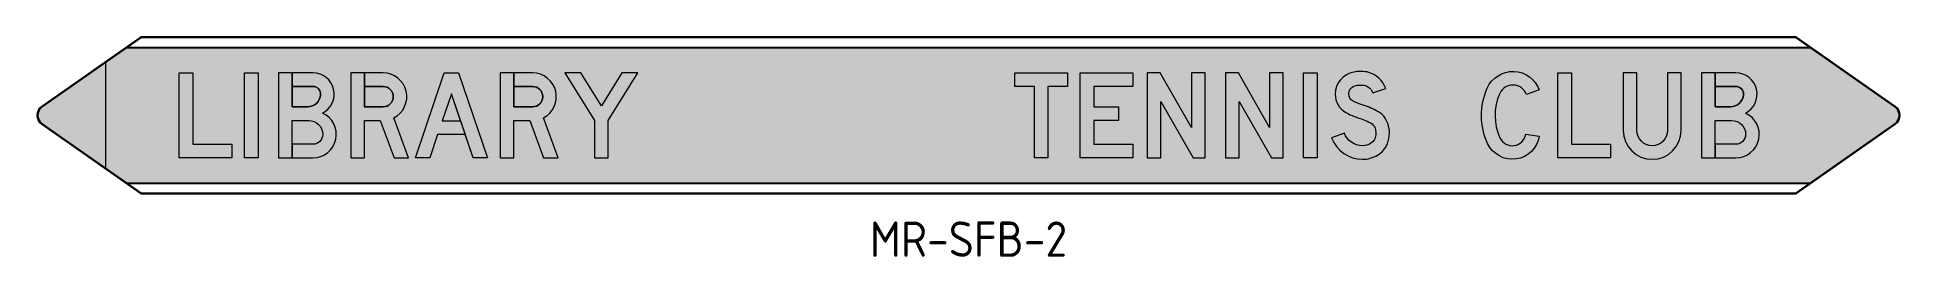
# Model space of a CAD drawing. Header units: millimetres. Extents: x -9 to 2622, y 1261 to 1571.
import ezdxf
from ezdxf.enums import TextEntityAlignment as Align

# ---------------------------------------------------------------- set-up
doc = ezdxf.new("R2010")
doc.units = ezdxf.units.MM
doc.layers.add('BLUE LAYER A.S.1743', color=7, linetype='CONTINUOUS', lineweight=0, true_color=0x165788)
doc.layers.add('GREEN[MUTCD] LAYER', color=7, linetype='CONTINUOUS', lineweight=0, true_color=0x006b54)
for name, color, linetype, lineweight in [('GSBWFILL', 1, 'CONTINUOUS', 0), ('GSCOLORFILL', 7, 'CONTINUOUS', 0), ('GSOUTLINE', 7, 'CONTINUOUS', 0)]:
    doc.layers.add(name, color=color, linetype=linetype, lineweight=lineweight)
for name, color, linetype in [('L18', 4, 'CONTINUOUS'), ('L25', 1, 'CONTINUOUS'), ('L35', 3, 'CONTINUOUS'), ('T50', 6, 'CONTINUOUS'), ('WHITE LAYER', 255, 'CONTINUOUS')]:
    doc.layers.add(name, color=color, linetype=linetype)
doc.styles.add('ISO', font='isocp2.shx')

# ---------------------------------------------------------------- blocks, each defined once
blk = doc.blocks.new('*U107')
at = {"layer": 'GSBWFILL', "linetype": 'Continuous'}
blk.add_hatch(color=256, dxfattribs=at).paths.add_polyline_path([(32, 32), (124, 32), (124, 0), (0, 0), (0, 200), (32, 200)])
at = {"layer": 'GSCOLORFILL', "linetype": 'Continuous'}
blk.add_hatch(color=0, dxfattribs=at).paths.add_polyline_path([(32, 32), (124, 32), (124, 0), (0, 0), (0, 200), (32, 200)])
at = {"layer": 'GSBWFILL'}
blk.add_lwpolyline([(32, 32), (124, 32), (124, 0), (0, 0), (0, 200), (32, 200)], close=True, dxfattribs=at)
at = {"layer": 'GSCOLORFILL', "color": 0}
blk.add_lwpolyline([(32, 32), (124, 32), (124, 0), (0, 0), (0, 200), (32, 200)], close=True, dxfattribs=at)
at = {"layer": 'GSOUTLINE'}
blk.add_lwpolyline([(32, 32), (124, 32), (124, 0), (0, 0), (0, 200), (32, 200)], close=True, dxfattribs=at)
blk = doc.blocks.new('*U108')
at = {"layer": 'GSBWFILL', "linetype": 'Continuous'}
blk.add_hatch(color=256, dxfattribs=at).paths.add_polyline_path([(0, 200), (32, 200), (32, 0), (0, 0)])
at = {"layer": 'GSCOLORFILL', "linetype": 'Continuous'}
blk.add_hatch(color=0, dxfattribs=at).paths.add_polyline_path([(0, 200), (32, 200), (32, 0), (0, 0)])
at = {"layer": 'GSBWFILL'}
blk.add_lwpolyline([(0, 200), (32, 200), (32, 0), (0, 0)], close=True, dxfattribs=at)
at = {"layer": 'GSCOLORFILL', "color": 0}
blk.add_lwpolyline([(0, 200), (32, 200), (32, 0), (0, 0)], close=True, dxfattribs=at)
at = {"layer": 'GSOUTLINE'}
blk.add_lwpolyline([(0, 200), (32, 200), (32, 0), (0, 0)], close=True, dxfattribs=at)
blk = doc.blocks.new('*U109')
at = {"layer": 'GSBWFILL', "linetype": 'Continuous'}
blk.add_hatch(color=256, dxfattribs=at).paths.add_polyline_path([(32.00999999999999, 200), (32.00999999999999, 168), (80.99999999999999, 168, -0.4369501879659429), (98.94666654943713, 148.6153846153846, -0.3918366946533311), (68.03851860318424, 120), (32, 120), (32, 200), (0, 200), (0, 0), (32, -2.807082412879408e-15), (32, 88), (71, 88, -0.4142135623730954), (104, 54.99999999999998, -0.4142135623730949), (81.00000000000003, 32), (32.00999999999999, 32), (32.00999999999999, -2.807959626133432e-15), (80.99999999999996, -7.105427357601002e-15, 0.8101203806570804), (103.3296878269436, 105.2631578947368, 0.7917000734326471), (80.99999999999994, 200)])
at = {"layer": 'GSCOLORFILL', "linetype": 'Continuous'}
blk.add_hatch(color=0, dxfattribs=at).paths.add_polyline_path([(32.00999999999999, 200), (32.00999999999999, 168), (80.99999999999999, 168, -0.4369501879659429), (98.94666654943713, 148.6153846153846, -0.3918366946533311), (68.03851860318424, 120), (32, 120), (32, 200), (0, 200), (0, 0), (32, -2.807082412879408e-15), (32, 88), (71, 88, -0.4142135623730954), (104, 54.99999999999998, -0.4142135623730949), (81.00000000000003, 32), (32.00999999999999, 32), (32.00999999999999, -2.807959626133432e-15), (80.99999999999996, -7.105427357601002e-15, 0.8101203806570804), (103.3296878269436, 105.2631578947368, 0.7917000734326471), (80.99999999999994, 200)])
at = {"layer": 'GSBWFILL'}
blk.add_lwpolyline([(32, 87.99999999999999), (71, 88, -0.4142135623730948), (104, 55.00000000000001, -0.4142135623730953), (81, 31.99999999999999), (32.00999999999999, 32), (32.00999999999999, -2.807959626133432e-15), (81, -7.105427357601002e-15, 0.8101203806570794), (103.3296878269435, 105.2631578947368, 0.7917000734326467), (81, 200), (32.00999999999999, 200), (32.00999999999999, 168), (81, 168, -0.4369501879659418), (98.94666654943711, 148.6153846153846, -0.3918366946533313), (68.03851860318423, 120), (32, 120), (32, 200), (0, 200), (0, 0), (32, -2.807082412879408e-15)], format="xyb", close=True, dxfattribs=at)
at = {"layer": 'GSCOLORFILL', "color": 0}
blk.add_lwpolyline([(32, 87.99999999999999), (71, 88, -0.4142135623730948), (104, 55.00000000000001, -0.4142135623730953), (81, 31.99999999999999), (32.00999999999999, 32), (32.00999999999999, -2.807959626133432e-15), (81, -7.105427357601002e-15, 0.8101203806570794), (103.3296878269435, 105.2631578947368, 0.7917000734326467), (81, 200), (32.00999999999999, 200), (32.00999999999999, 168), (81, 168, -0.4369501879659418), (98.94666654943711, 148.6153846153846, -0.3918366946533313), (68.03851860318423, 120), (32, 120), (32, 200), (0, 200), (0, 0), (32, -2.807082412879408e-15)], format="xyb", close=True, dxfattribs=at)
at = {"layer": 'GSOUTLINE'}
for points in [[(0, 0), (80.99999999999999, -7.105427357601002e-15, 0.8101203806570794), (103.3296878269436, 105.2631578947368, 0.7917000734326467), (80.99999999999999, 200), (0, 200)], [(32, 168), (32, 120), (68.03851860318426, 120, 0.3918366946533313), (98.94666654943713, 148.6153846153846, 0.4369501879659418), (80.99999999999999, 168)], [(32, 87.99999999999999), (71, 88, -0.4142135623730948), (104, 55.00000000000001, -0.4142135623730953), (81, 31.99999999999999), (32, 32)]]:
    blk.add_lwpolyline(points, format="xyb", close=True, dxfattribs=at)
blk = doc.blocks.new('*U110')
at = {"layer": 'GSBWFILL'}
h = blk.add_hatch(color=256, dxfattribs=at)
edge = h.paths.add_edge_path()
edge.add_line((32.005, 200.0000000000001), (32.005, 168))
edge.add_line((32.005, 168), (75.95926078043158, 168))
edge.add_arc((75.95926078043156, 144), 24, -90, 90, ccw=False)
edge.add_line((75.95926078043158, 120), (32, 120))
edge.add_line((32, 120), (32, 200.0000000000001))
edge.add_line((32, 200.0000000000001), (0, 200.0000000000001))
edge.add_line((0, 200.0000000000001), (0, 0))
edge.add_line((0, 0), (32, 0))
edge.add_line((32, 0), (32, 87.99999999999999))
edge.add_line((32, 87.99999999999999), (69.56177767763825, 87.99999999999989))
edge.add_line((69.56177767763825, 87.99999999999989), (101.9068749928872, -1.13686837721616e-13))
edge.add_line((101.9068749928872, -1.13686837721616e-13), (136.0000005012898, 0))
edge.add_line((136.0000005012898, 0), (101.4069289715749, 94.11597266024452))
edge.add_arc((75.95926078043153, 144), 56.00000000000001, 297.0277924266878, 449.9999999999999)
edge.add_line((75.95926078043158, 200), (32.005, 200.0000000000001))
at = {"layer": 'GSCOLORFILL'}
h = blk.add_hatch(color=0, dxfattribs=at)
edge = h.paths.add_edge_path()
edge.add_line((32.005, 200.0000000000001), (32.005, 168))
edge.add_line((32.005, 168), (75.95926078043158, 168))
edge.add_arc((75.95926078043156, 144), 24, -90, 90, ccw=False)
edge.add_line((75.95926078043158, 120), (32, 120))
edge.add_line((32, 120), (32, 200.0000000000001))
edge.add_line((32, 200.0000000000001), (0, 200.0000000000001))
edge.add_line((0, 200.0000000000001), (0, 0))
edge.add_line((0, 0), (32, 0))
edge.add_line((32, 0), (32, 87.99999999999999))
edge.add_line((32, 87.99999999999999), (69.56177767763825, 87.99999999999989))
edge.add_line((69.56177767763825, 87.99999999999989), (101.9068749928872, -1.13686837721616e-13))
edge.add_line((101.9068749928872, -1.13686837721616e-13), (136.0000005012898, 0))
edge.add_line((136.0000005012898, 0), (101.4069289715749, 94.11597266024452))
edge.add_arc((75.95926078043153, 144), 56.00000000000001, 297.0277924266878, 449.9999999999999)
edge.add_line((75.95926078043158, 200), (32.005, 200.0000000000001))
at = {"layer": 'GSBWFILL'}
blk.add_lwpolyline([(32.005, 200.0000000000001), (32.005, 168), (75.95926078043158, 168, -0.9999999999999997), (75.95926078043158, 120), (32, 120), (32, 200.0000000000001), (0, 200.0000000000001), (0, 0), (32, 0), (32, 87.99999999999999), (69.56177767763825, 87.99999999999989), (101.9068749928872, -1.13686837721616e-13), (136.0000005012898, 0), (101.4069289715749, 94.11597266024452, 0.7881398215037695), (75.95926078043158, 200)], format="xyb", close=True, dxfattribs=at)
at = {"layer": 'GSCOLORFILL', "color": 0}
blk.add_lwpolyline([(32.005, 200.0000000000001), (32.005, 168), (75.95926078043158, 168, -0.9999999999999997), (75.95926078043158, 120), (32, 120), (32, 200.0000000000001), (0, 200.0000000000001), (0, 0), (32, 0), (32, 87.99999999999999), (69.56177767763825, 87.99999999999989), (101.9068749928872, -1.13686837721616e-13), (136.0000005012898, 0), (101.4069289715749, 94.11597266024452, 0.7881398215037695), (75.95926078043158, 200)], format="xyb", close=True, dxfattribs=at)
at = {"layer": 'GSOUTLINE'}
for points in [[(75.95926078043153, 200), (0, 200.0000000000001), (0, 0), (32, 0), (32.00000000000001, 87.99999999999999), (69.56177767763825, 87.99999999999989), (101.9068749928872, -1.13686837721616e-13), (136.0000005012898, 0), (101.4069289715749, 94.11597266024451, 0.7881398215037693)], [(75.95926078043156, 168), (32.00000000000003, 168), (32.00000000000001, 120), (75.95926078043156, 120, 0.9999999999999994)]]:
    blk.add_lwpolyline(points, format="xyb", close=True, dxfattribs=at)
blk = doc.blocks.new('*U111')
at = {"layer": 'GSBWFILL', "linetype": 'Continuous'}
blk.add_hatch(color=256, dxfattribs=at).paths.add_polyline_path([(0, 0), (68, 200), (102, 200), (170, 0), (136.2009704281322, 0), (85, 150.5910894945062), (63.37275643622598, 86.9815496010532), (106.6166813670329, 86.9815496010532), (117.4966813670329, 54.9815496010532), (52.49275643622593, 54.9815496010532), (33.79902957186789, 0)])
at = {"layer": 'GSCOLORFILL', "linetype": 'Continuous'}
blk.add_hatch(color=0, dxfattribs=at).paths.add_polyline_path([(0, 0), (68, 200), (102, 200), (170, 0), (136.2009704281322, 0), (85, 150.5910894945062), (63.37275643622598, 86.9815496010532), (106.6166813670329, 86.9815496010532), (117.4966813670329, 54.9815496010532), (52.49275643622593, 54.9815496010532), (33.79902957186789, 0)])
at = {"layer": 'GSBWFILL'}
blk.add_lwpolyline([(0, 0), (68, 200), (102, 200), (170, 0), (136.2009704281322, 0), (85, 150.5910894945062), (63.37275643622598, 86.9815496010532), (106.6166813670329, 86.9815496010532), (117.4966813670329, 54.9815496010532), (52.49275643622593, 54.9815496010532), (33.79902957186789, 0)], close=True, dxfattribs=at)
at = {"layer": 'GSCOLORFILL', "color": 0}
blk.add_lwpolyline([(0, 0), (68, 200), (102, 200), (170, 0), (136.2009704281322, 0), (85, 150.5910894945062), (63.37275643622598, 86.9815496010532), (106.6166813670329, 86.9815496010532), (117.4966813670329, 54.9815496010532), (52.49275643622593, 54.9815496010532), (33.79902957186789, 0)], close=True, dxfattribs=at)
at = {"layer": 'GSOUTLINE'}
for points in [[(52.49275643622596, 54.9815496010532), (33.79902957186791, 0), (0, 0), (68, 200), (102, 200), (170, 0), (136.2009704281322, 0), (117.5072435637741, 54.9815496010532)], [(63.37275643622598, 86.9815496010532), (106.627243563774, 86.98154960105319), (85, 150.5910894945062)]]:
    blk.add_lwpolyline(points, close=True, dxfattribs=at)
blk = doc.blocks.new('*U112')
at = {"layer": 'GSBWFILL'}
h = blk.add_hatch(color=256, dxfattribs=at)
edge = h.paths.add_edge_path()
edge.add_line((32.005, 200.0000000000001), (32.005, 168))
edge.add_line((32.005, 168), (75.95926078043158, 168))
edge.add_arc((75.95926078043156, 144), 24, -90, 90, ccw=False)
edge.add_line((75.95926078043158, 120), (32, 120))
edge.add_line((32, 120), (32, 200.0000000000001))
edge.add_line((32, 200.0000000000001), (0, 200.0000000000001))
edge.add_line((0, 200.0000000000001), (0, 0))
edge.add_line((0, 0), (32, 0))
edge.add_line((32, 0), (32, 87.99999999999999))
edge.add_line((32, 87.99999999999999), (69.56177767763825, 87.99999999999989))
edge.add_line((69.56177767763825, 87.99999999999989), (101.9068749928872, -1.13686837721616e-13))
edge.add_line((101.9068749928872, -1.13686837721616e-13), (136.0000005012898, 0))
edge.add_line((136.0000005012898, 0), (101.4069289715749, 94.11597266024452))
edge.add_arc((75.95926078043153, 144), 56.00000000000001, 297.0277924266878, 449.9999999999999)
edge.add_line((75.95926078043158, 200), (32.005, 200.0000000000001))
at = {"layer": 'GSCOLORFILL'}
h = blk.add_hatch(color=0, dxfattribs=at)
edge = h.paths.add_edge_path()
edge.add_line((32.005, 200.0000000000001), (32.005, 168))
edge.add_line((32.005, 168), (75.95926078043158, 168))
edge.add_arc((75.95926078043156, 144), 24, -90, 90, ccw=False)
edge.add_line((75.95926078043158, 120), (32, 120))
edge.add_line((32, 120), (32, 200.0000000000001))
edge.add_line((32, 200.0000000000001), (0, 200.0000000000001))
edge.add_line((0, 200.0000000000001), (0, 0))
edge.add_line((0, 0), (32, 0))
edge.add_line((32, 0), (32, 87.99999999999999))
edge.add_line((32, 87.99999999999999), (69.56177767763825, 87.99999999999989))
edge.add_line((69.56177767763825, 87.99999999999989), (101.9068749928872, -1.13686837721616e-13))
edge.add_line((101.9068749928872, -1.13686837721616e-13), (136.0000005012898, 0))
edge.add_line((136.0000005012898, 0), (101.4069289715749, 94.11597266024452))
edge.add_arc((75.95926078043153, 144), 56.00000000000001, 297.0277924266878, 449.9999999999999)
edge.add_line((75.95926078043158, 200), (32.005, 200.0000000000001))
at = {"layer": 'GSBWFILL'}
blk.add_lwpolyline([(32.005, 200.0000000000001), (32.005, 168), (75.95926078043158, 168, -0.9999999999999997), (75.95926078043158, 120), (32, 120), (32, 200.0000000000001), (0, 200.0000000000001), (0, 0), (32, 0), (32, 87.99999999999999), (69.56177767763825, 87.99999999999989), (101.9068749928872, -1.13686837721616e-13), (136.0000005012898, 0), (101.4069289715749, 94.11597266024452, 0.7881398215037695), (75.95926078043158, 200)], format="xyb", close=True, dxfattribs=at)
at = {"layer": 'GSCOLORFILL', "color": 0}
blk.add_lwpolyline([(32.005, 200.0000000000001), (32.005, 168), (75.95926078043158, 168, -0.9999999999999997), (75.95926078043158, 120), (32, 120), (32, 200.0000000000001), (0, 200.0000000000001), (0, 0), (32, 0), (32, 87.99999999999999), (69.56177767763825, 87.99999999999989), (101.9068749928872, -1.13686837721616e-13), (136.0000005012898, 0), (101.4069289715749, 94.11597266024452, 0.7881398215037695), (75.95926078043158, 200)], format="xyb", close=True, dxfattribs=at)
at = {"layer": 'GSOUTLINE'}
for points in [[(75.95926078043153, 200), (0, 200.0000000000001), (0, 0), (32, 0), (32.00000000000001, 87.99999999999999), (69.56177767763825, 87.99999999999989), (101.9068749928872, -1.13686837721616e-13), (136.0000005012898, 0), (101.4069289715749, 94.11597266024451, 0.7881398215037693)], [(75.95926078043156, 168), (32.00000000000003, 168), (32.00000000000001, 120), (75.95926078043156, 120, 0.9999999999999994)]]:
    blk.add_lwpolyline(points, format="xyb", close=True, dxfattribs=at)
blk = doc.blocks.new('*U113')
at = {"layer": 'GSBWFILL', "linetype": 'Continuous'}
blk.add_hatch(color=256, dxfattribs=at).paths.add_polyline_path([(70.00000000000001, 87.99999999999996), (70, 0), (102, 0), (102, 87.99999999999997), (172, 200), (134.2640754717736, 200), (86.00000000000001, 122.7774792451623), (37.73592452822641, 200), (0, 200)])
at = {"layer": 'GSCOLORFILL', "linetype": 'Continuous'}
blk.add_hatch(color=0, dxfattribs=at).paths.add_polyline_path([(86, 122.7774792451623), (37.73592452822641, 200), (0, 200), (70, 87.99999999999996), (70, 0), (102, 0), (102, 87.99999999999997), (172, 200), (134.2640754717736, 200)])
at = {"layer": 'GSBWFILL'}
blk.add_lwpolyline([(70, 0), (102, 0), (102, 87.99999999999997), (172, 200), (134.2640754717736, 200), (86, 122.7774792451623), (37.73592452822641, 200), (0, 200), (70, 87.99999999999997)], close=True, dxfattribs=at)
at = {"layer": 'GSCOLORFILL', "color": 0}
blk.add_lwpolyline([(70, 0), (102, 0), (102, 87.99999999999997), (172, 200), (134.2640754717736, 200), (86, 122.7774792451623), (37.73592452822641, 200), (0, 200), (70, 87.99999999999997)], close=True, dxfattribs=at)
at = {"layer": 'GSOUTLINE'}
blk.add_lwpolyline([(70, 0), (102, 0), (102, 87.99999999999997), (172, 200), (134.2640754717736, 200), (86.00000000000001, 122.7774792451623), (37.73592452822643, 200), (0, 200), (70, 87.99999999999997)], close=True, dxfattribs=at)
blk = doc.blocks.new('*U106')
at = {"layer": 'GSCOLORFILL', "color": 7, "true_color": 0xf5f5f5}
for name, p, xscale, yscale, zscale in [('*U107', (0, 0), 0.6, 0.6, 0.6), ('*U108', (92.39999999999998, 0), 0.6, 0.6, 0.6), ('*U109', (140.4, 0), 0.6, 0.6, 0.6), ('*U110', (242.4, 0), 0.5999999977884272, 0.5999999977884272, 0.5999999977884272), ('*U111', (333.6, 0), 0.6, 0.6, 0.6), ('*U112', (453.6, 0), 0.5999999977884272, 0.5999999977884272, 0.5999999977884272), ('*U113', (544.8000000000001, 0), 0.6, 0.6, 0.6)]:
    blk.add_blockref(name, p, dxfattribs=dict(at, xscale=xscale, yscale=yscale, zscale=zscale))
blk = doc.blocks.new('*U105')
at = {"layer": 'GSCOLORFILL'}
blk.add_blockref('*U106', (0, 0), dxfattribs=at)
blk = doc.blocks.new('*U124')
at = {"layer": 'GSBWFILL', "linetype": 'Continuous'}
blk.add_hatch(color=256, dxfattribs=at).paths.add_polyline_path([(124, 200), (124, 168), (78, 168), (78, 0), (46, 0), (46, 168), (0, 168), (0, 200)])
at = {"layer": 'GSCOLORFILL', "linetype": 'Continuous'}
blk.add_hatch(color=0, dxfattribs=at).paths.add_polyline_path([(124, 200), (124, 168), (78, 168), (78, 0), (46, 0), (46, 168), (0, 168), (0, 200)])
at = {"layer": 'GSBWFILL'}
blk.add_lwpolyline([(124, 200), (124, 168), (78, 168), (78, 0), (46, 0), (46, 168), (0, 168), (0, 200)], close=True, dxfattribs=at)
at = {"layer": 'GSCOLORFILL', "color": 0}
blk.add_lwpolyline([(124, 200), (124, 168), (78, 168), (78, 0), (46, 0), (46, 168), (0, 168), (0, 200)], close=True, dxfattribs=at)
at = {"layer": 'GSOUTLINE'}
blk.add_lwpolyline([(124, 200), (124, 168), (78, 168), (78, 0), (46, 0), (46, 168), (0, 168), (0, 200)], close=True, dxfattribs=at)
blk = doc.blocks.new('*U125')
at = {"layer": 'GSBWFILL', "linetype": 'Continuous'}
blk.add_hatch(color=256, dxfattribs=at).paths.add_polyline_path([(124, 168), (32, 168), (32, 120), (90.15557582658448, 120), (90.15557582658454, 88), (32, 88), (32, 32), (124, 32), (124, 0), (0, 0), (0, 200), (124, 200)])
at = {"layer": 'GSCOLORFILL', "linetype": 'Continuous'}
blk.add_hatch(color=0, dxfattribs=at).paths.add_polyline_path([(124, 168), (32, 168), (32, 120), (90.15557582658448, 120), (90.15557582658454, 88), (32, 88), (32, 32), (124, 32), (124, 0), (0, 0), (0, 200), (124, 200)])
at = {"layer": 'GSBWFILL'}
blk.add_lwpolyline([(124, 168), (32, 168), (32, 120), (90.15557582658448, 120), (90.15557582658454, 88), (32, 88), (32, 32), (124, 32), (124, 0), (0, 0), (0, 200), (124, 200)], close=True, dxfattribs=at)
at = {"layer": 'GSCOLORFILL', "color": 0}
blk.add_lwpolyline([(124, 168), (32, 168), (32, 120), (90.15557582658448, 120), (90.15557582658454, 88), (32, 88), (32, 32), (124, 32), (124, 0), (0, 0), (0, 200), (124, 200)], close=True, dxfattribs=at)
at = {"layer": 'GSOUTLINE'}
blk.add_lwpolyline([(124, 168), (32, 168), (32, 120), (90.1555758265845, 120), (90.15557582658452, 88), (32, 88), (32, 32), (124, 32), (124, 0), (0, 0), (0, 200), (124, 200)], close=True, dxfattribs=at)
blk = doc.blocks.new('*U126')
at = {"layer": 'GSBWFILL', "linetype": 'Continuous'}
blk.add_hatch(color=256, dxfattribs=at).paths.add_polyline_path([(31.99999999999998, 133), (108, 0), (136, 0), (136, 200), (104, 200), (104, 71.49806198638842), (30.57032113507903, 200), (0, 200), (0, 0), (32, 0)])
at = {"layer": 'GSCOLORFILL', "linetype": 'Continuous'}
blk.add_hatch(color=0, dxfattribs=at).paths.add_polyline_path([(104, 71.49806198638845), (30.57032113507903, 200), (0, 200), (0, 0), (32, 0), (32, 133), (108, 0), (136, 0), (136, 200), (104, 200)])
at = {"layer": 'GSBWFILL'}
blk.add_lwpolyline([(136, 0), (136, 200), (104, 200), (104, 71.49806198638845), (30.57032113507904, 200), (0, 200), (0, 0), (32, 0), (32, 133), (108, 0)], close=True, dxfattribs=at)
at = {"layer": 'GSCOLORFILL', "color": 0}
blk.add_lwpolyline([(136, 0), (136, 200), (104, 200), (104, 71.49806198638845), (30.57032113507904, 200), (0, 200), (0, 0), (32, 0), (32, 133), (108, 0)], close=True, dxfattribs=at)
at = {"layer": 'GSOUTLINE'}
blk.add_lwpolyline([(136, 0), (136, 200), (104, 200), (104, 71.49806198638845), (30.57032113507906, 200), (0, 200), (0, 0), (32, 0), (32, 133), (108, 0)], close=True, dxfattribs=at)
blk = doc.blocks.new('*U127')
at = {"layer": 'GSBWFILL', "linetype": 'Continuous'}
blk.add_hatch(color=256, dxfattribs=at).paths.add_polyline_path([(31.99999999999998, 133), (108, 0), (136, 0), (136, 200), (104, 200), (104, 71.49806198638842), (30.57032113507903, 200), (0, 200), (0, 0), (32, 0)])
at = {"layer": 'GSCOLORFILL', "linetype": 'Continuous'}
blk.add_hatch(color=0, dxfattribs=at).paths.add_polyline_path([(104, 71.49806198638845), (30.57032113507903, 200), (0, 200), (0, 0), (32, 0), (32, 133), (108, 0), (136, 0), (136, 200), (104, 200)])
at = {"layer": 'GSBWFILL'}
blk.add_lwpolyline([(136, 0), (136, 200), (104, 200), (104, 71.49806198638845), (30.57032113507904, 200), (0, 200), (0, 0), (32, 0), (32, 133), (108, 0)], close=True, dxfattribs=at)
at = {"layer": 'GSCOLORFILL', "color": 0}
blk.add_lwpolyline([(136, 0), (136, 200), (104, 200), (104, 71.49806198638845), (30.57032113507904, 200), (0, 200), (0, 0), (32, 0), (32, 133), (108, 0)], close=True, dxfattribs=at)
at = {"layer": 'GSOUTLINE'}
blk.add_lwpolyline([(136, 0), (136, 200), (104, 200), (104, 71.49806198638845), (30.57032113507906, 200), (0, 200), (0, 0), (32, 0), (32, 133), (108, 0)], close=True, dxfattribs=at)
blk = doc.blocks.new('*U128')
at = {"layer": 'GSBWFILL', "linetype": 'Continuous'}
blk.add_hatch(color=256, dxfattribs=at).paths.add_polyline_path([(0, 200), (32, 200), (32, 0), (0, 0)])
at = {"layer": 'GSCOLORFILL', "linetype": 'Continuous'}
blk.add_hatch(color=0, dxfattribs=at).paths.add_polyline_path([(0, 200), (32, 200), (32, 0), (0, 0)])
at = {"layer": 'GSBWFILL'}
blk.add_lwpolyline([(0, 200), (32, 200), (32, 0), (0, 0)], close=True, dxfattribs=at)
at = {"layer": 'GSCOLORFILL', "color": 0}
blk.add_lwpolyline([(0, 200), (32, 200), (32, 0), (0, 0)], close=True, dxfattribs=at)
at = {"layer": 'GSOUTLINE'}
blk.add_lwpolyline([(0, 200), (32, 200), (32, 0), (0, 0)], close=True, dxfattribs=at)
blk = doc.blocks.new('*U129')
at = {"layer": 'GSBWFILL'}
h = blk.add_hatch(color=256, dxfattribs=at)
edge = h.paths.add_edge_path()
edge.add_arc((70.1138021978752, 139.8349602439575), 31.66503975604246, 74.46761882983742, 89.99999999999937, ccw=False)
edge.add_arc((71.36961921618118, 144.3533723390851), 26.97535701145702, 18.43416843661788, 74.46761882983628, ccw=False)
edge.add_line((96.96080605563552, 152.8833806652067), (127.318809418287, 163.002255693254))
edge.add_arc((71.36961921618013, 144.353372339084), 58.97535701145839, 18.43416843661881, 74.46761882983712)
edge.add_arc((70.11380219787513, 139.8349602439581), 63.66503975604186, 74.46761882983803, 90.00000000000006)
edge.add_arc((70.11380219787479, 87.17811100693719), 116.3218889930628, 89.99999999999987, 95.20208452342816)
edge.add_arc((67.43430500120193, 116.6089654807103), 86.76931042056951, 95.20208452342852, 100.0660043927368)
edge.add_arc((61.58281260194144, 149.5723280011554), 53.29061223869738, 100.0660043927364, 179.9999999999999)
edge.add_arc((57.59622376642022, 149.5723280011556), 49.30402340317619, 180.0000000000001, 240.52539161732)
edge.add_arc((102.7723739602681, 229.5035335058323), 141.1184131237857, 240.5253916173195, 252.4229875600029)
edge.add_arc((-5.154268137836397, -111.1985611304839), 216.2694397253923, 63.49479254048009, 72.42298756000332, ccw=False)
edge.add_arc((81.8551508929528, 63.27562188433962), 21.30308483623306, 17.092358613637998, 63.49479254048009, ccw=False)
edge.add_arc((63.63858117502647, 57.67413260573667), 40.36141882497338, -1.1368683772161603e-13, 17.092358613637487, ccw=False)
edge.add_arc((69.91031519401423, 57.67413260573653), 34.08968480598563, -21.835978028378975, 1.1368683772161603e-13, ccw=False)
edge.add_arc((80.10296240503372, 53.58993848622089), 23.1092158372125, 300.4201037662424, 338.16402197162085, ccw=False)
edge.add_arc((72.8177436446915, 65.99731672222809), 37.49731672222812, 270.00000000000006, 300.4201037662424, ccw=False)
edge.add_arc((72.81774364469152, 74.31938926379087), 45.8193892637909, 200.6540005308844, 270.00000000000006, ccw=False)
edge.add_line((29.94328044301864, 58.15780401743604), (-1.13686837721616e-13, 46.87064510517077))
edge.add_arc((72.81774364469149, 74.31938926379078), 77.81938926379081, 200.6540005308842, 269.9999999999999)
edge.add_arc((72.81774364469143, 65.9973167222284), 69.49731672222843, 269.9999999999999, 300.4201037662422)
edge.add_arc((80.10296240503381, 53.58993848622085), 55.10921583721243, 300.4201037662423, 338.1640219716208)
edge.add_arc((69.91031519401425, 57.67413260573646), 66.08968480598561, 338.1640219716209, 360.0000000000001)
edge.add_arc((63.63858117502667, 57.67413260573663), 72.36141882497319, 359.9999999999999, 377.0923586136376)
edge.add_arc((81.85515089295305, 63.2756218843399), 53.30308483623273, 17.09235861363743, 63.49479254047981)
edge.add_arc((-5.154268137833228, -111.198561130476), 248.2694397253839, 63.49479254047989, 72.4229875600031)
edge.add_arc((102.7723739602719, 229.5035335058409), 109.118413123795, 240.5253916173198, 252.4229875600031, ccw=False)
edge.add_arc((57.59622376642032, 149.5723280011554), 17.30402340317604, 179.9999999999995, 240.5253916173191, ccw=False)
edge.add_arc((61.58281260194153, 149.5723280011556), 21.29061223869724, 100.06600439273649, 180.0000000000001, ccw=False)
edge.add_arc((67.4343050012016, 116.6089654807101), 54.76931042056966, 95.20208452342831, 100.06600439273649, ccw=False)
edge.add_arc((70.11380219787529, 87.17811100693228), 84.32188899306769, 89.99999999999977, 95.20208452342808, ccw=False)
at = {"layer": 'GSCOLORFILL'}
h = blk.add_hatch(color=0, dxfattribs=at)
edge = h.paths.add_edge_path()
edge.add_arc((70.1138021978752, 139.8349602439573), 31.66503975604266, 74.46761882983748, 89.99999999999949, ccw=False)
edge.add_arc((71.3696192161812, 144.3533723390851), 26.97535701145702, 18.43416843661788, 74.46761882983628, ccw=False)
edge.add_line((96.96080605563554, 152.8833806652067), (127.3188094182871, 163.002255693254))
edge.add_arc((71.36961921618015, 144.353372339084), 58.97535701145839, 18.43416843661881, 74.46761882983712)
edge.add_arc((70.11380219787513, 139.8349602439579), 63.66503975604209, 74.46761882983806, 90.00000000000007)
edge.add_arc((70.11380219787479, 87.17811100693781), 116.3218889930622, 89.9999999999999, 95.20208452342816)
edge.add_arc((67.43430500120193, 116.6089654807096), 86.76931042057018, 95.20208452342847, 100.0660043927367)
edge.add_arc((61.58281260194143, 149.5723280011554), 53.29061223869736, 100.0660043927364, 179.9999999999999)
edge.add_arc((57.59622376642022, 149.5723280011556), 49.30402340317619, 180.0000000000001, 240.52539161732)
edge.add_arc((102.7723739602681, 229.5035335058325), 141.1184131237858, 240.5253916173195, 252.4229875600029)
edge.add_arc((-5.154268137836397, -111.1985611304835), 216.269439725392, 63.49479254048009, 72.42298756000332, ccw=False)
edge.add_arc((81.8551508929528, 63.27562188433956), 21.3030848362331, 17.092358613638112, 63.49479254048032, ccw=False)
edge.add_arc((63.63858117502647, 57.67413260573686), 40.36141882497336, -3.979039320256561e-13, 17.092358613637316, ccw=False)
edge.add_arc((69.9103151940142, 57.67413260573653), 34.08968480598563, -21.835978028378975, 1.1368683772161603e-13, ccw=False)
edge.add_arc((80.10296240503372, 53.58993848622082), 23.10921583721245, 300.42010376624256, 338.164021971621, ccw=False)
edge.add_arc((72.8177436446915, 65.9973167222282), 37.49731672222823, 270, 300.4201037662423, ccw=False)
edge.add_arc((72.8177436446915, 74.31938926379084), 45.81938926379087, 200.6540005308843, 270, ccw=False)
edge.add_line((29.94328044301864, 58.15780401743604), (-1.13686837721616e-13, 46.87064510517077))
edge.add_arc((72.8177436446915, 74.31938926379081), 77.81938926379084, 200.6540005308842, 269.9999999999999)
edge.add_arc((72.81774364469143, 65.99731672222829), 69.49731672222832, 270, 300.4201037662423)
edge.add_arc((80.10296240503381, 53.58993848622094), 55.10921583721249, 300.4201037662422, 338.1640219716207)
edge.add_arc((69.91031519401427, 57.67413260573646), 66.08968480598561, 338.1640219716209, 360.0000000000001)
edge.add_arc((63.63858117502664, 57.67413260573625), 72.36141882497324, 2.475474397389851e-13, 17.0923586136379)
edge.add_arc((81.85515089295299, 63.27562188433996), 53.30308483623269, 17.09235861363737, 63.49479254047974)
edge.add_arc((-5.154268137833228, -111.1985611304757), 248.2694397253836, 63.49479254047985, 72.42298756000305)
edge.add_arc((102.7723739602719, 229.5035335058409), 109.118413123795, 240.5253916173198, 252.4229875600031, ccw=False)
edge.add_arc((57.59622376642032, 149.5723280011554), 17.30402340317605, 179.9999999999995, 240.52539161731931, ccw=False)
edge.add_arc((61.5828126019415, 149.5723280011556), 21.29061223869724, 100.06600439273649, 180.0000000000001, ccw=False)
edge.add_arc((67.4343050012016, 116.6089654807094), 54.76931042057032, 95.2020845234282, 100.06600439273637, ccw=False)
edge.add_arc((70.11380219787529, 87.17811100693291), 84.32188899306706, 89.99999999999989, 95.20208452342808, ccw=False)
at = {"layer": 'GSBWFILL'}
blk.add_lwpolyline([(70.11380219787551, 171.5, -0.06787675261042452), (78.59315953967004, 170.3435695505434, -0.2494830365654269), (96.96080605563552, 152.8833806652067), (127.318809418287, 163.002255693254, 0.2494830365654264), (87.16221351932367, 201.1749061075884, 0.06787675261042452), (70.11380219787506, 203.5, 0.02270227471950201), (59.56703468978421, 203.0208818389779, 0.02122604096759155), (52.26854324855614, 202.0426409332105, 0.3636441175402912), (8.292200363244035, 149.5723280011555, 0.2704077510795036), (33.33678063119186, 106.6495351923277, 0.0519597405227712), (60.15638590907119, 94.97367033413467, -0.03897631886995447), (91.3622734742722, 82.33962051430993, -0.2052815878054308), (102.2173258005501, 69.53687228439209, -0.07471806484743376), (103.9999999999999, 57.67413260573662, -0.09556678149168694), (101.5541485995273, 44.99444737401317, -0.1661941654668835), (91.80399884476228, 33.66202833871628, -0.1335177693873042), (72.81774364469155, 28.49999999999997, -0.3121642975364797), (29.94328044301864, 58.15780401743604), (-1.13686837721616e-13, 46.87064510517077, 0.3121642975364798), (72.81774364469138, -3.500000000000028, 0.1335177693873042), (108.0067626559154, 6.067274401056522, 0.1661941654668837), (131.2582269663246, 33.09202205901265, 0.09556678149168694), (135.9999999999999, 57.67413260573656, 0.07471806484743371), (132.8039568942248, 78.94208351750389, 0.2052815878054319), (105.6432062565886, 110.9762222482267, 0.03897631886995447), (69.8199839289999, 125.4796512773732, -0.05195974052277098), (49.08199018496825, 134.5078979602233, -0.2704077510795024), (40.29220036324429, 149.5723280011556, -0.3636441175402912), (57.86158500182572, 170.5352150791966, -0.02122604096759155), (62.46843668024738, 171.1526866203946, -0.02270227471950201)], format="xyb", close=True, dxfattribs=at)
at = {"layer": 'GSCOLORFILL', "color": 0}
blk.add_lwpolyline([(70.11380219787549, 171.5, -0.06787675261042452), (78.59315953967007, 170.3435695505434, -0.2494830365654269), (96.96080605563554, 152.8833806652067), (127.3188094182871, 163.002255693254, 0.2494830365654264), (87.1622135193237, 201.1749061075884, 0.06787675261042452), (70.11380219787503, 203.5, 0.02270227471950201), (59.56703468978424, 203.0208818389779, 0.02122604096759155), (52.26854324855611, 202.0426409332105, 0.3636441175402912), (8.292200363244035, 149.5723280011555, 0.2704077510795036), (33.33678063119186, 106.6495351923277, 0.0519597405227712), (60.15638590907122, 94.97367033413467, -0.03897631886995447), (91.36227347427217, 82.33962051430993, -0.2052815878054308), (102.2173258005502, 69.53687228439209, -0.07471806484743376), (103.9999999999998, 57.67413260573662, -0.09556678149168694), (101.5541485995273, 44.99444737401317, -0.1661941654668835), (91.8039988447623, 33.66202833871628, -0.1335177693873042), (72.81774364469152, 28.49999999999997, -0.3121642975364797), (29.94328044301864, 58.15780401743604), (-1.13686837721616e-13, 46.87064510517077, 0.3121642975364798), (72.8177436446914, -3.500000000000028, 0.1335177693873042), (108.0067626559153, 6.067274401056522, 0.1661941654668837), (131.2582269663246, 33.09202205901265, 0.09556678149168694), (135.9999999999999, 57.67413260573656, 0.07471806484743371), (132.8039568942247, 78.94208351750389, 0.2052815878054319), (105.6432062565885, 110.9762222482267, 0.03897631886995447), (69.81998392899993, 125.4796512773732, -0.05195974052277098), (49.08199018496828, 134.5078979602233, -0.2704077510795024), (40.29220036324426, 149.5723280011556, -0.3636441175402912), (57.86158500182569, 170.5352150791966, -0.02122604096759155), (62.46843668024741, 171.1526866203946, -0.02270227471950201)], format="xyb", close=True, dxfattribs=at)
at = {"layer": 'GSOUTLINE'}
blk.add_lwpolyline([(70.11380219787554, 171.5, -0.06787675261042452), (78.59315953967013, 170.3435695505434, -0.2494830365654269), (96.9608060556356, 152.8833806652067), (127.3188094182871, 163.002255693254, 0.2494830365654264), (87.16221351932374, 201.1749061075884, 0.06787675261042452), (70.1138021978751, 203.5, 0.02270227471950201), (59.56703468978427, 203.0208818389779, 0.02122604096759155), (52.26854324855618, 202.0426409332105, 0.3636441175402912), (8.292200363244085, 149.5723280011555, 0.2704077510795036), (33.33678063119191, 106.6495351923277, 0.0519597405227712), (60.15638590907128, 94.97367033413467, -0.03897631886995447), (91.36227347427223, 82.33962051430993, -0.2052815878054308), (102.2173258005502, 69.53687228439209, -0.07471806484743376), (103.9999999999999, 57.67413260573662, -0.09556678149168694), (101.5541485995273, 44.99444737401317, -0.1661941654668835), (91.80399884476235, 33.66202833871628, -0.1335177693873042), (72.8177436446916, 28.49999999999997, -0.3121642975364797), (29.94328044301869, 58.15780401743604), (-5.684341886080801e-14, 46.87064510517077, 0.3121642975364798), (72.81774364469145, -3.500000000000028, 0.1335177693873042), (108.0067626559154, 6.067274401056522, 0.1661941654668837), (131.2582269663246, 33.09202205901265, 0.09556678149168694), (135.9999999999999, 57.67413260573656, 0.07471806484743371), (132.8039568942248, 78.94208351750389, 0.2052815878054319), (105.6432062565886, 110.9762222482267, 0.03897631886995447), (69.81998392899996, 125.4796512773732, -0.05195974052277098), (49.08199018496832, 134.5078979602233, -0.2704077510795024), (40.29220036324434, 149.5723280011556, -0.3636441175402912), (57.86158500182577, 170.5352150791966, -0.02122604096759155), (62.46843668024746, 171.1526866203946, -0.02270227471950201)], format="xyb", close=True, dxfattribs=at)
blk = doc.blocks.new('*U123')
at = {"layer": 'L18', "color": 7, "true_color": 0xf5f5f5}
for name, p, xscale, yscale, zscale in [('*U124', (0, 0), 0.6, 0.6, 0.6), ('*U125', (92.39999999999998, 0), 0.6, 0.6, 0.6), ('*U126', (187.2, 0), 0.6000000000000001, 0.6000000000000001, 0.6000000000000001), ('*U127', (297.5999999999999, 0), 0.6, 0.6, 0.6), ('*U128', (407.9999999999999, 0), 0.6, 0.6, 0.6), ('*U129', (447.5999999999999, 0), 0.6000000000000002, 0.6000000000000002, 0.6000000000000002)]:
    blk.add_blockref(name, p, dxfattribs=dict(at, xscale=xscale, yscale=yscale, zscale=zscale))
blk = doc.blocks.new('*U131')
at = {"layer": 'GSBWFILL', "linetype": 'Continuous'}
blk.add_hatch(color=256, dxfattribs=at).paths.add_polyline_path([(13.72124205111108, 164.4021739130435, 0.2166768782576797), (14.62675417347889, 33.60638297872346, 0.7444135620073872), (136, 51.04683606026732), (104.3509964946425, 55.77341803013366, -0.7444135620073867), (43.66437358138194, 47.05319148936167, -0.2166768782576799), (42.94225631924041, 151.3586956521739, -0.6740116141040629), (105.934343747456, 149.1418350505327), (136, 160.0988562745634, 0.6740116141040616)])
at = {"layer": 'GSCOLORFILL', "linetype": 'Continuous'}
blk.add_hatch(color=0, dxfattribs=at).paths.add_polyline_path([(105.9343437474559, 149.1418350505327), (136, 160.0988562745634, 0.6740116141040616), (13.72124205111108, 164.4021739130434, 0.2166768782576796), (14.62675417347882, 33.60638297872345, 0.7444135620073885), (136, 51.04683606026732), (104.3509964946425, 55.77341803013366, -0.7444135620073867), (43.66437358138194, 47.05319148936167, -0.2166768782576799), (42.94225631924041, 151.3586956521739, -0.6740116141040625)])
at = {"layer": 'GSBWFILL'}
blk.add_lwpolyline([(136, 51.04683606026732, -0.744413562007387), (14.6267541734789, 33.60638297872336, -0.2166768782576799), (13.72124205111101, 164.4021739130435, -0.674011614104063), (136, 160.0988562745634), (105.934343747456, 149.1418350505327, 0.6740116141040626), (42.94225631924041, 151.3586956521739, 0.21667687825768), (43.66437358138194, 47.05319148936167, 0.744413562007387), (104.3509964946425, 55.77341803013366)], format="xyb", close=True, dxfattribs=at)
at = {"layer": 'GSCOLORFILL', "color": 0}
blk.add_lwpolyline([(136, 51.04683606026732, -0.744413562007387), (14.6267541734789, 33.60638297872336, -0.2166768782576799), (13.72124205111101, 164.4021739130435, -0.674011614104063), (136, 160.0988562745634), (105.934343747456, 149.1418350505327, 0.6740116141040626), (42.94225631924041, 151.3586956521739, 0.21667687825768), (43.66437358138194, 47.05319148936167, 0.744413562007387), (104.3509964946425, 55.77341803013366)], format="xyb", close=True, dxfattribs=at)
at = {"layer": 'GSOUTLINE'}
blk.add_lwpolyline([(136, 51.04683606026732, -0.744413562007387), (14.6267541734789, 33.60638297872336, -0.2166768782576799), (13.72124205111101, 164.4021739130435, -0.674011614104063), (136, 160.0988562745634), (105.934343747456, 149.1418350505327, 0.6740116141040626), (42.94225631924043, 151.3586956521739, 0.21667687825768), (43.66437358138191, 47.05319148936167, 0.744413562007387), (104.3509964946425, 55.77341803013366)], format="xyb", close=True, dxfattribs=at)
blk = doc.blocks.new('*U132')
at = {"layer": 'GSBWFILL', "linetype": 'Continuous'}
blk.add_hatch(color=256, dxfattribs=at).paths.add_polyline_path([(32, 32), (124, 32), (124, 0), (0, 0), (0, 200), (32, 200)])
at = {"layer": 'GSCOLORFILL', "linetype": 'Continuous'}
blk.add_hatch(color=0, dxfattribs=at).paths.add_polyline_path([(32, 32), (124, 32), (124, 0), (0, 0), (0, 200), (32, 200)])
at = {"layer": 'GSBWFILL'}
blk.add_lwpolyline([(32, 32), (124, 32), (124, 0), (0, 0), (0, 200), (32, 200)], close=True, dxfattribs=at)
at = {"layer": 'GSCOLORFILL', "color": 0}
blk.add_lwpolyline([(32, 32), (124, 32), (124, 0), (0, 0), (0, 200), (32, 200)], close=True, dxfattribs=at)
at = {"layer": 'GSOUTLINE'}
blk.add_lwpolyline([(32, 32), (124, 32), (124, 0), (0, 0), (0, 200), (32, 200)], close=True, dxfattribs=at)
blk = doc.blocks.new('*U133')
at = {"layer": 'GSBWFILL', "linetype": 'Continuous'}
blk.add_hatch(color=256, dxfattribs=at).paths.add_polyline_path([(0, 64.50000000000003, 1), (136, 64.50000000000001), (136, 200), (104, 200), (104, 64.5, -1), (32, 64.5), (32, 200), (0, 200)])
at = {"layer": 'GSCOLORFILL', "linetype": 'Continuous'}
blk.add_hatch(color=0, dxfattribs=at).paths.add_polyline_path([(32, 200), (0, 200), (0, 64.50000000000003, 1), (136, 64.50000000000001), (136, 200), (104, 200), (104, 64.5, -1), (32, 64.5)])
at = {"layer": 'GSBWFILL'}
blk.add_lwpolyline([(0, 200), (0, 64.50000000000001, 0.9999999999999999), (136, 64.5), (136, 200), (104, 200), (104, 64.5, -0.9999999999999999), (32, 64.5), (32, 200)], format="xyb", close=True, dxfattribs=at)
at = {"layer": 'GSCOLORFILL', "color": 0}
blk.add_lwpolyline([(0, 200), (0, 64.50000000000001, 0.9999999999999999), (136, 64.5), (136, 200), (104, 200), (104, 64.5, -0.9999999999999999), (32, 64.5), (32, 200)], format="xyb", close=True, dxfattribs=at)
at = {"layer": 'GSOUTLINE'}
blk.add_lwpolyline([(0, 200), (0, 64.50000000000001, 0.9999999999999999), (136, 64.5), (136, 200), (104, 200), (104, 64.5, -0.9999999999999999), (32, 64.5), (32, 200)], format="xyb", close=True, dxfattribs=at)
blk = doc.blocks.new('*U134')
at = {"layer": 'GSBWFILL', "linetype": 'Continuous'}
blk.add_hatch(color=256, dxfattribs=at).paths.add_polyline_path([(32.00999999999999, 200), (32.00999999999999, 168), (80.99999999999999, 168, -0.4369501879659429), (98.94666654943713, 148.6153846153846, -0.3918366946533311), (68.03851860318424, 120), (32, 120), (32, 200), (0, 200), (0, 0), (32, -2.807082412879408e-15), (32, 88), (71, 88, -0.4142135623730954), (104, 54.99999999999998, -0.4142135623730949), (81.00000000000003, 32), (32.00999999999999, 32), (32.00999999999999, -2.807959626133432e-15), (80.99999999999996, -7.105427357601002e-15, 0.8101203806570804), (103.3296878269436, 105.2631578947368, 0.7917000734326471), (80.99999999999994, 200)])
at = {"layer": 'GSCOLORFILL', "linetype": 'Continuous'}
blk.add_hatch(color=0, dxfattribs=at).paths.add_polyline_path([(32.00999999999999, 200), (32.00999999999999, 168), (80.99999999999999, 168, -0.4369501879659429), (98.94666654943713, 148.6153846153846, -0.3918366946533311), (68.03851860318424, 120), (32, 120), (32, 200), (0, 200), (0, 0), (32, -2.807082412879408e-15), (32, 88), (71, 88, -0.4142135623730954), (104, 54.99999999999998, -0.4142135623730949), (81.00000000000003, 32), (32.00999999999999, 32), (32.00999999999999, -2.807959626133432e-15), (80.99999999999996, -7.105427357601002e-15, 0.8101203806570804), (103.3296878269436, 105.2631578947368, 0.7917000734326471), (80.99999999999994, 200)])
at = {"layer": 'GSBWFILL'}
blk.add_lwpolyline([(32, 87.99999999999999), (71, 88, -0.4142135623730948), (104, 55.00000000000001, -0.4142135623730953), (81, 31.99999999999999), (32.00999999999999, 32), (32.00999999999999, -2.807959626133432e-15), (81, -7.105427357601002e-15, 0.8101203806570794), (103.3296878269435, 105.2631578947368, 0.7917000734326467), (81, 200), (32.00999999999999, 200), (32.00999999999999, 168), (81, 168, -0.4369501879659418), (98.94666654943711, 148.6153846153846, -0.3918366946533313), (68.03851860318423, 120), (32, 120), (32, 200), (0, 200), (0, 0), (32, -2.807082412879408e-15)], format="xyb", close=True, dxfattribs=at)
at = {"layer": 'GSCOLORFILL', "color": 0}
blk.add_lwpolyline([(32, 87.99999999999999), (71, 88, -0.4142135623730948), (104, 55.00000000000001, -0.4142135623730953), (81, 31.99999999999999), (32.00999999999999, 32), (32.00999999999999, -2.807959626133432e-15), (81, -7.105427357601002e-15, 0.8101203806570794), (103.3296878269435, 105.2631578947368, 0.7917000734326467), (81, 200), (32.00999999999999, 200), (32.00999999999999, 168), (81, 168, -0.4369501879659418), (98.94666654943711, 148.6153846153846, -0.3918366946533313), (68.03851860318423, 120), (32, 120), (32, 200), (0, 200), (0, 0), (32, -2.807082412879408e-15)], format="xyb", close=True, dxfattribs=at)
at = {"layer": 'GSOUTLINE'}
for points in [[(0, 0), (80.99999999999999, -7.105427357601002e-15, 0.8101203806570794), (103.3296878269436, 105.2631578947368, 0.7917000734326467), (80.99999999999999, 200), (0, 200)], [(32, 168), (32, 120), (68.03851860318426, 120, 0.3918366946533313), (98.94666654943713, 148.6153846153846, 0.4369501879659418), (80.99999999999999, 168)], [(32, 87.99999999999999), (71, 88, -0.4142135623730948), (104, 55.00000000000001, -0.4142135623730953), (81, 31.99999999999999), (32, 32)]]:
    blk.add_lwpolyline(points, format="xyb", close=True, dxfattribs=at)
blk = doc.blocks.new('*U130')
at = {"layer": 'L18', "color": 7, "true_color": 0xf5f5f5}
for name, p, xscale, yscale, zscale in [('*U131', (0, 0), 0.6, 0.6, 0.6), ('*U132', (108, 0), 0.6, 0.6, 0.6), ('*U133', (200.4, 0), 0.6, 0.6, 0.6), ('*U134', (310.8, 0), 0.5999999999999989, 0.5999999999999989, 0.5999999999999989)]:
    blk.add_blockref(name, p, dxfattribs=dict(at, xscale=xscale, yscale=yscale, zscale=zscale))
blk = doc.blocks.new('*U122')
at = {"layer": 'L18'}
for name, p in [('*U123', (0, 0)), ('*U130', (659.1999999999998, 0))]:
    blk.add_blockref(name, p, dxfattribs=at)
blk = doc.blocks.new('MR-SFB-2')
at = {"layer": 'BLUE LAYER A.S.1743', "transparency": 33554687}
h = blk.add_hatch(color=256, dxfattribs=at)
edge = h.paths.add_edge_path()
edge.add_line((1187.9275928382, 14.99999999999568), (1219.018553550181, 35.48456190928891))
edge.add_line((1219.018553550181, 35.48456190928891), (1219.018553550181, 185.5154380907106))
edge.add_line((1219.018553550181, 185.5154380907106), (1188.962649181042, 206.4247521214111))
edge.add_line((1188.962649181042, 206.4247521214111), (-1188.46628058338, 205.9999999999957))
edge.add_line((-1188.46628058338, 205.9999999999957), (-1308.603646545266, 122.787280664335))
edge.add_arc((-1300, 110.5), 15.0000000000001, 125, 235)
edge.add_line((-1308.603646545266, 98.21271933566504), (-1188.451989097181, 14.99999999999591))
edge.add_line((-1188.451989097181, 14.99999999999591), (1187.9275928382, 14.99999999999568))
at = {"layer": 'WHITE LAYER'}
h = blk.add_hatch(color=256, dxfattribs=at)
h.dxf.hatch_style = 1
edge = h.paths.add_edge_path()
edge.add_line((-1219.055421192683, 35.51037691048532), (-1308.603646545266, 98.21271933566504))
edge.add_arc((-1300, 110.5), 15.00000000000018, 125, 235, ccw=False)
edge.add_line((-1308.603646545266, 122.787280664335), (-1219.055421192683, 185.4896230895154))
edge.add_line((-1219.055421192683, 185.4896230895156), (-1219.055421192683, 35.51037691048532))
h = blk.add_hatch(color=256, dxfattribs=at)
h.dxf.hatch_style = 1
edge = h.paths.add_edge_path()
edge.add_line((1219.055421192684, 35.51037691048532), (1308.603646545266, 98.21271933566481))
edge.add_arc((1300, 110.4999999999998), 15.00000000000014, 305, 415)
edge.add_line((1308.603646545266, 122.7872806643347), (1219.055421192684, 185.4896230895149))
edge.add_line((1219.055421192684, 185.4896230895151), (1219.055421192684, 35.51037691048532))
at = {"layer": 'GREEN[MUTCD] LAYER'}
blk.add_lwpolyline([(-1219.055421192683, 35.51037691048532), (-1308.603646545266, 98.21271933566504, -0.5205670505517478), (-1308.603646545266, 122.787280664335), (-1219.055421192683, 185.4896230895156)], format="xyb", close=True, dxfattribs=at)
at = {"layer": 'L18'}
for p, q in [((-1190.477641293822, 206.4999999999957), (1189.049493287079, 206.4999999999961)), ((-1189.049493287068, 14.49999999999613), (1189.049493287068, 14.49999999999591))]:
    blk.add_line(p, q, dxfattribs=at)
at = {"layer": 'L25'}
blk.add_lwpolyline([(1169.055421192684, 0.4999999999997726), (1308.603646545266, 98.21271933566481, 0.5205670505517462), (1308.603646545266, 122.7872806643347), (1169.055421192684, 220.4999999999998), (-1169.055421192684, 220.5), (-1308.603646545266, 122.787280664335, 0.5205670505517462), (-1308.603646545266, 98.21271933566504), (-1169.055421192684, 0.5), (1169.055421192684, 0.5)], format="xyb", dxfattribs=at)
at = {"layer": 'L35'}
blk.add_lwpolyline([(1169.213070587124, 0), (1308.890434763441, 97.80314331352042, 0.520567050551739), (1308.890434763441, 123.1968566864791), (1169.213070587123, 221), (-1169.213070587124, 221), (-1308.890434763441, 123.1968566864794, 0.5205670505517387), (-1308.890434763441, 97.80314331352065), (-1169.213070587124, 0)], format="xyb", close=True, dxfattribs=at)
at = {"layer": 'GSCOLORFILL'}
blk.add_blockref('*U105', (-1115.000000000001, 50.5), dxfattribs=at)
at = {"layer": 'L18'}
blk.add_blockref('*U122', (65.40000000000055, 50.49999999999955), dxfattribs=at)
at = {"layer": 'T50', "style": 'ISO'}
blk.add_text('MR-SFB-2', height=50.00000015105469, dxfattribs=at).set_placement((0, -39.5), align=Align.TOP_CENTER)

msp = doc.modelspace()

# ---------------------------------------------------------------- block references
at = {"layer": 'L18'}
msp.add_blockref('MR-SFB-2', (1306.292187481936, 1350.384958554405), dxfattribs=at)

doc.saveas('drawing.dxf')
